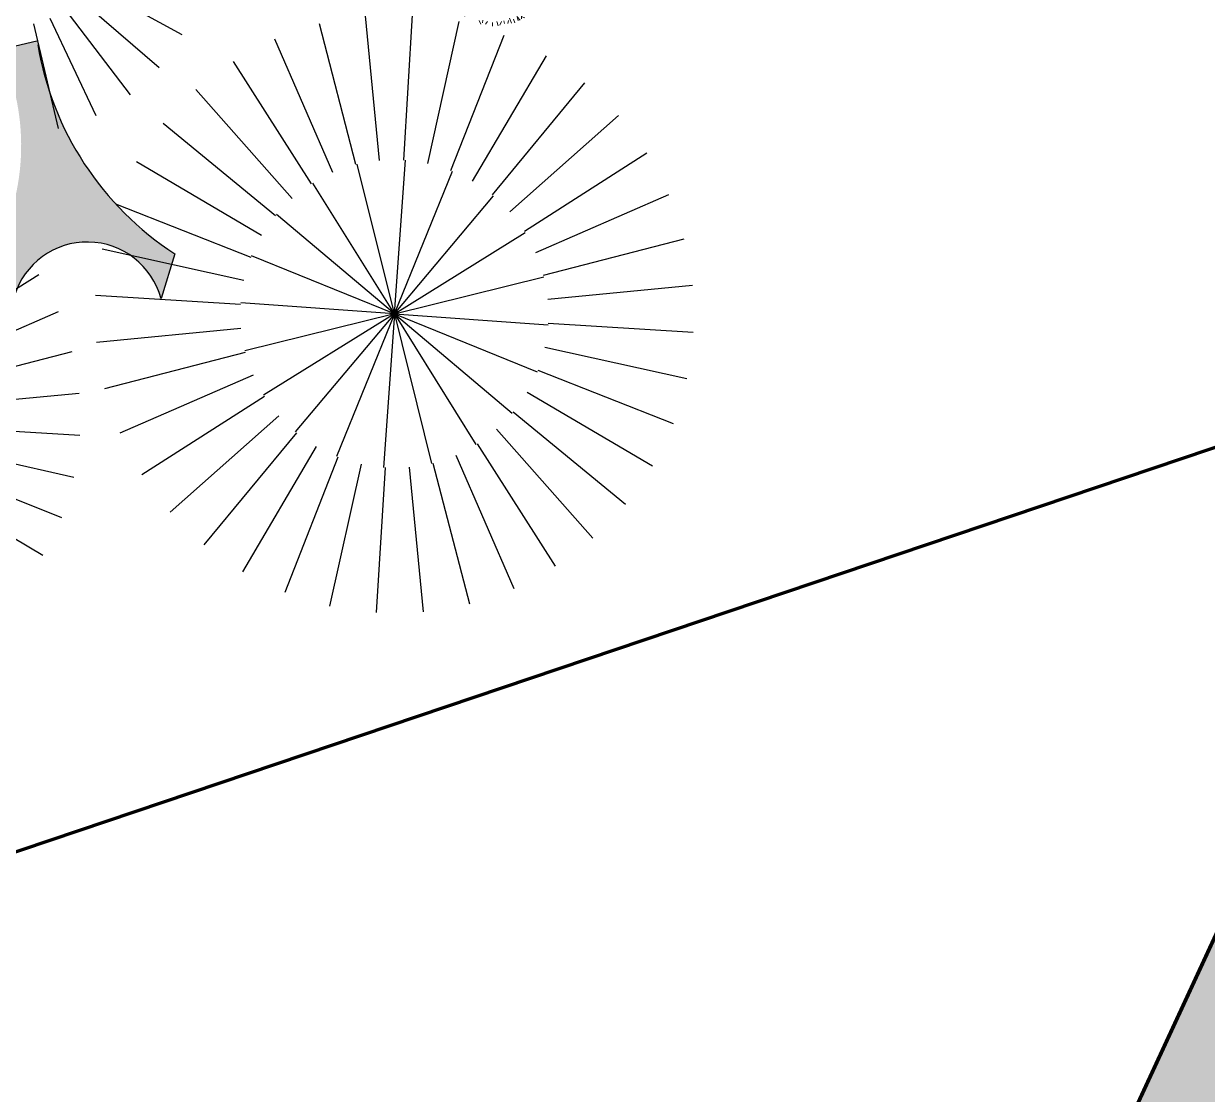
# Model space of a CAD drawing. Header units: millimetres. Extents: x 111 to 1506, y 14 to 566.
# Drawn here: x 226.183 to 228.719, y 170.788 to 173.083 of the extents above; entities that cross this region are included whole.
import ezdxf

# ---------------------------------------------------------------- set-up
doc = ezdxf.new("R2010")
doc.units = ezdxf.units.MM
doc.layers.add('ARB-CERCO', color=97, linetype='Continuous', lineweight=5)
doc.layers.add('G', color=254, linetype='Continuous', lineweight=5)
doc.layers.add('FURN', color=253, linetype='Continuous')

# ---------------------------------------------------------------- blocks, each defined once
blk = doc.blocks.new('abri')
at = {"layer": 'FURN'}
blk.add_hatch(color=256, dxfattribs=at).paths.add_polyline_path([(1541.4483, 14.7988), (1541.5053, 14.8935, -0.755152), (1541.367, 15.2521), (1541.2444, 15.2412, -0.169075), (1540.9762, 14.779), (1540.8625, 14.6983), (1540.9211, 14.6158, -0.248562)])
for p, q in [((1541.1698, 16.2371), (1541.1659, 16.6177)), ((1541.1067, 16.2315), (1541.0433, 16.6068)), ((1541.233, 16.2328), (1541.2887, 16.6093)), ((1541.0453, 16.2161), (1540.9239, 16.5768)), ((1541.2947, 16.2186), (1541.4086, 16.5818)), ((1540.987, 16.1912), (1540.8107, 16.5286)), ((1541.3535, 16.195), (1541.5228, 16.5359)), ((1540.9334, 16.1576), (1540.7065, 16.4632)), ((1541.4078, 16.1625), (1541.6284, 16.4727)), ((1540.8856, 16.1159), (1540.6137, 16.3823)), ((1541.4564, 16.1218), (1541.7228, 16.3937)), ((1540.845, 16.0673), (1540.5348, 16.2879)), ((1541.4981, 16.0741), (1541.8037, 16.301)), ((1541.5317, 16.0204), (1541.8691, 16.1967)), ((1540.8125, 16.013), (1540.4715, 16.1823)), ((1540.7888, 15.9542), (1540.4256, 16.0681)), ((1541.5566, 15.9622), (1541.9173, 16.0835)), ((1540.7747, 15.8925), (1540.3981, 15.9482)), ((1541.572, 15.9007), (1541.9473, 15.9642)), ((1540.7704, 15.8293), (1540.3897, 15.8254)), ((1541.5776, 15.8376), (1541.9582, 15.8416)), ((1540.776, 15.7662), (1540.4007, 15.7028)), ((1541.5733, 15.7745), (1541.9498, 15.7188)), ((1540.7914, 15.7048), (1540.4306, 15.5834)), ((1541.5591, 15.7127), (1541.9223, 15.5988)), ((1540.8162, 15.6465), (1540.4789, 15.4702)), ((1541.5355, 15.6539), (1541.8764, 15.4846)), ((1541.503, 15.5996), (1541.8132, 15.3791)), ((1540.8499, 15.5929), (1540.5443, 15.366)), ((1540.8915, 15.5451), (1540.6252, 15.2732)), ((1541.4623, 15.551), (1541.7343, 15.2847)), ((1540.9401, 15.5045), (1540.7196, 15.1942)), ((1541.4146, 15.5094), (1541.6415, 15.2038)), ((1540.9945, 15.472), (1540.8252, 15.131)), ((1541.3609, 15.4757), (1541.5372, 15.1384)), ((1541.0532, 15.4483), (1540.9393, 15.0851)), ((1541.3027, 15.4509), (1541.424, 15.0901)), ((1541.115, 15.4342), (1541.0593, 15.0576)), ((1541.1781, 15.4299), (1541.1821, 15.0492)), ((1541.2412, 15.4355), (1541.3047, 15.0601)), ((1541.2444, 15.2412), (1541.367, 15.2521)), ((1541.9975, 14.9976), (1541.9958, 15.2259)), ((1541.9232, 14.9911), (1541.8857, 15.2164)), ((1542.072, 14.9923), (1542.106, 15.2181)), ((1541.8507, 14.9732), (1541.7785, 15.1898)), ((1541.7819, 14.9441), (1541.6767, 15.1468)), ((1541.7186, 14.9046), (1541.5829, 15.0883)), ((1540.6729, 14.7622), (1540.7056, 15.0426)), ((1540.7173, 14.7523), (1540.8076, 15.0197)), ((1541.6622, 14.8557), (1541.4995, 15.0159)), ((1540.7587, 14.7333), (1540.9026, 14.9761)), ((1540.7952, 14.7061), (1540.9864, 14.9137)), ((1541.6141, 14.7985), (1541.4284, 14.9313)), ((1540.8253, 14.6719), (1541.0555, 14.8352)), ((1540.9237, 14.6121), (1540.8636, 14.6969))]:
    blk.add_line(p, q, dxfattribs=at)
at = {"layer": 'FURN', "color": 62}
for q in [(1541.0492, 16.2174), (1541.174, 16.2371), (1541.2987, 16.2174), (1540.9367, 16.16), (1541.4112, 16.16), (1540.8474, 16.0707), (1541.5005, 16.0707), (1540.7901, 15.9582), (1541.5579, 15.9582), (1540.7703, 15.8335), (1540.7901, 15.7087), (1540.8474, 15.5962), (1540.9367, 15.5069), (1541.0492, 15.4496), (1541.5776, 15.8335), (1541.174, 15.4298), (1541.2987, 15.4496), (1541.4112, 15.5069), (1541.5005, 15.5962), (1541.5579, 15.7087)]:
    blk.add_line((1541.174, 15.8335), q, dxfattribs=at)
at = {"layer": 'FURN'}
for centre, radius, start, end in [((1540.4465, 15.3953), 0.8127, 301.6104, 349.0648), ((1541.4872, 15.0925), 0.1998, 126.9755, 275.2089)]:
    blk.add_arc(centre, radius, start, end, dxfattribs=at)
blk = doc.blocks.new('A$C05551F4C')
at = {"color": 0, "linetype": 'ByBlock'}
for p, q in [((-0.186, 0.2707), (-0.1838, 0.2481)), ((-0.1793, 0.2799), (-0.1605, 0.2625)), ((-0.1581, 0.2543), (-0.1685, 0.285)), ((-0.1422, 0.2789), (-0.1518, 0.2974)), ((-0.1175, 0.2759), (-0.1328, 0.3015)), ((-0.1148, 0.2892), (-0.113, 0.3077)), ((-0.0892, 0.2954), (-0.0948, 0.3098)), ((-0.0896, 0.3199), (-0.0714, 0.308)), ((-0.0692, 0.3215), (-0.0758, 0.2998)), ((-0.0594, 0.3274), (-0.0488, 0.3042)), ((-0.0497, 0.2957), (-0.0475, 0.328)), ((-0.0255, 0.3123), (-0.0274, 0.3331)), ((-0.0039, 0.3001), (-0.0083, 0.3296)), ((0.0037, 0.3114), (0.0124, 0.3277)), ((0.0297, 0.3073), (0.03, 0.3227)), ((0.0387, 0.3301), (0.051, 0.3121)), ((0.0582, 0.3237), (0.0438, 0.3062)), ((0.0663, 0.2925), (0.0807, 0.3215)), ((0.0694, 0.3255), (0.0704, 0.2999)), ((0.095, 0.2986), (0.1012, 0.3184)), ((0.1103, 0.279), (0.1176, 0.3079)), ((0.1185, 0.2688), (0.1332, 0.2783)), ((0.1216, 0.2865), (0.136, 0.2983)), ((0.1441, 0.2728), (0.1503, 0.2869)), ((0.1767, 0.277), (0.1567, 0.2664)), ((0.1611, 0.2904), (0.1656, 0.269)), ((0.1878, 0.2744), (0.1789, 0.2504)), ((-0.2371, 0.2034), (-0.2531, 0.2168)), ((-0.2158, 0.2234), (-0.2211, 0.2412)), ((-0.1945, 0.239), (-0.2052, 0.2501)), ((-0.2042, 0.2614), (-0.1828, 0.2573)), ((0.1278, 0.2451), (0.1434, 0.2504)), ((0.1363, 0.2555), (0.1509, 0.265)), ((0.1562, 0.2235), (0.1709, 0.233)), ((0.1629, 0.2022), (0.1776, 0.2117)), ((0.1722, 0.2451), (0.1966, 0.2664)), ((0.1802, 0.1896), (0.1971, 0.2029)), ((0.2011, 0.2397), (0.2144, 0.2557)), ((0.2015, 0.2158), (0.2012, 0.2313)), ((0.2077, 0.2158), (0.2255, 0.2397)), ((0.2119, 0.2072), (0.2393, 0.2068)), ((0.2211, 0.2184), (0.2388, 0.2238)), ((0.2366, 0.1971), (0.2477, 0.2078)), ((0.259, 0.2068), (0.255, 0.1854)), ((-0.2839, 0.124), (-0.2956, 0.1383)), ((-0.2877, 0.1635), (-0.2664, 0.1679)), ((-0.2702, 0.1465), (-0.2843, 0.1527)), ((0.1773, 0.1632), (0.1989, 0.1686)), ((0.1982, 0.1408), (0.2209, 0.1482)), ((0.2122, 0.1917), (0.2316, 0.1933)), ((0.2194, 0.1722), (0.2329, 0.1797)), ((0.2222, 0.1343), (0.2393, 0.1382)), ((0.238, 0.1512), (0.2412, 0.1673)), ((0.2683, 0.1886), (0.2458, 0.1864)), ((0.252, 0.1607), (0.2827, 0.1711)), ((0.2775, 0.1819), (0.2601, 0.1631)), ((0.2632, 0.1339), (0.2682, 0.1486)), ((0.2736, 0.1201), (0.2991, 0.1354)), ((0.2766, 0.1448), (0.295, 0.1544)), ((-0.3229, 0.0718), (-0.2973, 0.0728)), ((0.2224, 0.0927), (0.2445, 0.0904)), ((0.2342, 0.1166), (0.2547, 0.1233)), ((0.265, 0.1076), (0.2837, 0.1025)), ((0.265, 0.0868), (0.2804, 0.0892)), ((0.27, 0.1223), (0.2956, 0.1124)), ((0.2753, 0.0607), (0.2838, 0.0747)), ((0.2869, 0.1174), (0.3053, 0.1156)), ((0.2931, 0.0918), (0.3074, 0.0974)), ((0.3191, 0.0718), (0.2974, 0.0784)), ((0.3175, 0.0922), (0.3056, 0.074)), ((-0.3088, 0.006), (-0.3251, 0.0148)), ((-0.0275, 0), (0.0346, 0)), ((-0.0009, 0.0293), (0.0013, -0.0426)), ((0.2344, 0.0646), (0.2583, 0.0637)), ((0.2407, 0.0111), (0.2607, 0.0014)), ((0.2548, 0.0502), (0.2721, 0.048)), ((0.2566, 0.0113), (0.2805, 0.0104)), ((0.26, 0.0294), (0.2815, 0.0287)), ((0.2858, 0.0105), (0.3017, -0.0008)), ((0.2931, 0.0358), (0.3029, 0.0479)), ((0.2934, 0.0523), (0.3257, 0.0501)), ((0.2955, 0.0225), (0.3163, 0.0046)), ((0.2977, 0.0065), (0.3273, 0.0109)), ((0.3251, 0.0621), (0.3018, 0.0514)), ((0.31, 0.0282), (0.3307, 0.03)), ((0.2423, -0.0195), (0.2645, -0.0285)), ((0.2544, -0.0613), (0.2743, -0.0693)), ((0.2566, -0.04), (0.2721, -0.0479)), ((0.2633, -0.018), (0.2871, -0.0189)), ((0.2787, -0.0091), (0.294, -0.0121)), ((0.2795, -0.0372), (0.2923, -0.0269)), ((0.2876, -0.0666), (0.301, -0.0586)), ((0.2901, -0.0637), (0.3191, -0.0781)), ((0.3231, -0.0668), (0.2976, -0.0678)), ((0.3213, -0.0555), (0.3038, -0.0412)), ((0.305, -0.0271), (0.3203, -0.0274)), ((0.309, -0.001), (0.3254, -0.0098)), ((0.3277, -0.0361), (0.3097, -0.0484)), ((-0.3173, -0.0872), (-0.3053, -0.069)), ((-0.2928, -0.0868), (-0.3072, -0.0924)), ((-0.2866, -0.1125), (-0.3051, -0.1106)), ((0.2211, -0.1012), (0.2388, -0.1172)), ((0.2299, -0.0719), (0.2455, -0.0879)), ((0.2455, -0.0852), (0.261, -0.0799)), ((0.2499, -0.1305), (0.2655, -0.1252)), ((0.2588, -0.1039), (0.2721, -0.1119)), ((0.2721, -0.0879), (0.2832, -0.1039)), ((0.2766, -0.1077), (0.3056, -0.1149)), ((0.2842, -0.119), (0.2959, -0.1334)), ((0.2854, -0.0799), (0.2987, -0.1039)), ((0.2962, -0.0924), (0.3161, -0.0986)), ((-0.2763, -0.1398), (-0.2947, -0.1495)), ((-0.2773, -0.1769), (-0.2599, -0.1581)), ((-0.268, -0.1836), (-0.2455, -0.1814)), ((-0.2363, -0.1921), (-0.2474, -0.2028)), ((0.1922, -0.1998), (0.2077, -0.1945)), ((0.1989, -0.1758), (0.2144, -0.1705)), ((0.21, -0.1545), (0.2277, -0.1705)), ((0.2166, -0.1811), (0.2344, -0.1971)), ((0.2322, -0.1438), (0.2499, -0.1598)), ((0.2374, -0.1985), (0.2534, -0.2118)), ((0.2427, -0.1696), (0.264, -0.194)), ((0.272, -0.1851), (0.248, -0.1763)), ((0.2747, -0.1741), (0.264, -0.1541)), ((0.288, -0.1585), (0.2667, -0.163)), ((0.2704, -0.1415), (0.2845, -0.1477)), ((-0.2208, -0.2135), (-0.2386, -0.2188)), ((-0.2075, -0.2108), (-0.2252, -0.2348)), ((-0.2008, -0.2348), (-0.2141, -0.2507)), ((-0.172, -0.2401), (-0.1964, -0.2614)), ((-0.1875, -0.2694), (-0.1786, -0.2454)), ((-0.1764, -0.2721), (-0.1564, -0.2614)), ((-0.1609, -0.2854), (-0.1653, -0.2641)), ((-0.1439, -0.2678), (-0.15, -0.2819)), ((0.1345, -0.2477), (0.1523, -0.2637)), ((0.1545, -0.2291), (0.1722, -0.2451)), ((0.1584, -0.2493), (0.1687, -0.2801)), ((0.1795, -0.2749), (0.1608, -0.2575)), ((0.1678, -0.2104), (0.1855, -0.2264)), ((0.2045, -0.2564), (0.1831, -0.2524)), ((0.1862, -0.2657), (0.184, -0.2431)), ((0.1855, -0.2264), (0.2011, -0.2211)), ((0.1948, -0.234), (0.2054, -0.2451)), ((0.2134, -0.2051), (0.2374, -0.2229)), ((0.2161, -0.2184), (0.2214, -0.2362)), ((-0.1214, -0.2816), (-0.1357, -0.2933)), ((-0.1101, -0.274), (-0.1173, -0.303)), ((-0.0947, -0.2936), (-0.1009, -0.3135)), ((-0.066, -0.2875), (-0.0804, -0.3165)), ((-0.0692, -0.3205), (-0.0702, -0.295)), ((-0.0579, -0.3187), (-0.0435, -0.3012)), ((-0.0385, -0.3251), (-0.0507, -0.3071)), ((-0.0295, -0.3023), (-0.0298, -0.3177)), ((-0.0034, -0.3064), (-0.0122, -0.3228)), ((0.0041, -0.2951), (0.0085, -0.3246)), ((0.0258, -0.3074), (0.0277, -0.3281)), ((0.05, -0.2907), (0.0478, -0.3231)), ((0.0597, -0.3224), (0.049, -0.2992)), ((0.0694, -0.3165), (0.076, -0.2948)), ((0.0898, -0.3149), (0.0716, -0.303)), ((0.0894, -0.2905), (0.095, -0.3048)), ((0.0968, -0.269), (0.1145, -0.285)), ((0.1151, -0.2843), (0.1132, -0.3027)), ((0.1177, -0.2709), (0.1331, -0.2965)), ((0.1424, -0.274), (0.1521, -0.2924))]:
    blk.add_line(p, q, dxfattribs=at)

msp = doc.modelspace()

# ---------------------------------------------------------------- hatches: boundary and pattern name
at = {"layer": 'G', "lineweight": 100, "ltscale": 1000}
h = msp.add_hatch(dxfattribs=at)
h.set_pattern_fill('AR-HBONE', color=256, scale=0.046, angle=-22.08523, style=0)
h.set_pattern_definition([(22.914772, (797.12783, 1599.99595), (0.097837146, 0.241122153), [0.552, -0.184]), (112.914772, (797.29731, 1600.0676), (0.097837146, 0.241122153), [0.552, -0.184])])
h.paths.add_polyline_path([(239.20693, 193.75981), (241.03168, 192.94077), (223.75942, 155.60806), (221.79096, 156.11646)])

# ---------------------------------------------------------------- linework, layer by layer
at = {"lineweight": 211, "ltscale": 1000}
msp.add_line((232.69441, 179.68346), (221.79096, 156.11646), dxfattribs=at)
at = {"lineweight": 100, "ltscale": 1000}
msp.add_line((229.31027, 172.36891), (225.70644, 171.15293), dxfattribs=at)
for points in [[(217.41941, 160.12171), (221.79096, 156.11646), (232.69441, 179.68346), (230.76998, 181.65183), (217.41941, 160.12171)], [(234.19023, 178.15348), (223.75942, 155.60806), (221.79096, 156.11646), (232.69441, 179.68346)]]:
    msp.add_lwpolyline(points, dxfattribs=at)

# ---------------------------------------------------------------- block references
at = {"lineweight": 100, "xscale": 0.8182511777390739, "yscale": 0.8182511777390739, "zscale": 0.8182511777390739, "rotation": 247.9147716791316}
msp.add_blockref('abri', (689.11481, 1345.86972), dxfattribs=at)
at = {"layer": 'ARB-CERCO', "xscale": 0.3774895201833683, "yscale": 0.3774895201833683, "zscale": 0.3774895201833683, "rotation": 59.94184765910946}
msp.add_blockref('A$C05551F4C', (227.19381, 173.20251), dxfattribs=at)

doc.saveas('drawing.dxf')
